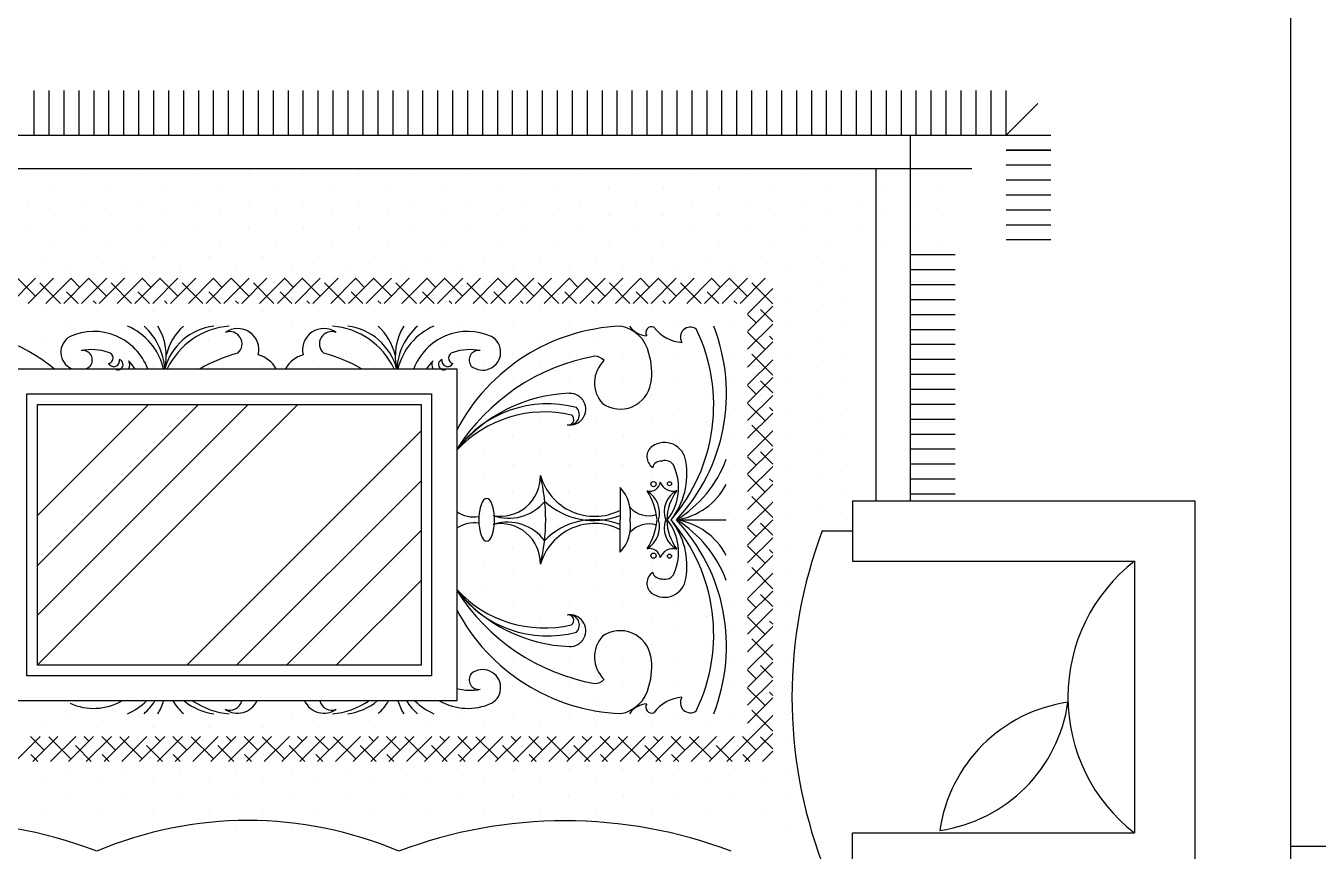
# Model space of a CAD drawing. Header units: millimetres. Extents: x 512961 to 1001058, y -961995 to -458543.
# Drawn here: x 814024 to 816283, y -917868 to -916425 of the extents above; entities that cross this region are included whole.
import ezdxf

# ---------------------------------------------------------------- set-up
doc = ezdxf.new("R2010")
doc.units = ezdxf.units.MM
doc.header["$MEASUREMENT"] = 0
doc.layers.get('0').update_dxf_attribs({"linetype": 'CONTINUOUS'})
doc.layers.add('WINDOW', color=5, linetype='CONTINUOUS')
doc.layers.add('装饰细节', color=1, linetype='CONTINUOUS')

# ---------------------------------------------------------------- blocks, each defined once
blk = doc.blocks.new('*X509')
at = {"color": 0}
for p, q in [((233123.4, 45598.7), (233438.6, 45913.9)), ((233123.4, 45457.3), (233580, 45913.9)), ((233123.4, 45315.9), (233721.4, 45913.9)), ((233123.4, 45174.5), (233862.8, 45913.9)), ((233547.1, 45173.9), (234212.1, 45838.9)), ((233688.5, 45173.9), (234212.1, 45697.5)), ((233829.9, 45173.9), (234212.1, 45556)), ((233971.4, 45173.9), (234212.1, 45414.6))]:
    blk.add_line(p, q, dxfattribs=at)

msp = doc.modelspace()

# ---------------------------------------------------------------- linework, layer by layer
at = {"color": 250}
msp.add_line((816235.3, -915509.5), (816235.3, -917859.5), dxfattribs=at)
at = {"color": 8}
for p, q in [((814038.9, -916616.8), (814038.9, -916538.4)), ((814065, -916616.8), (814065, -916538.4)), ((814065, -916616.8), (814065, -916538.4)), ((814091.2, -916616.8), (814091.2, -916538.4)), ((814117.3, -916616.8), (814117.3, -916538.4)), ((814143.4, -916616.8), (814143.4, -916538.4)), ((814169.6, -916616.8), (814169.6, -916538.4)), ((814195.7, -916616.8), (814195.7, -916538.4)), ((814221.8, -916616.8), (814221.8, -916538.4)), ((814248, -916616.8), (814248, -916538.4)), ((814274.1, -916616.8), (814274.1, -916538.4)), ((814300.2, -916616.8), (814300.2, -916538.4)), ((814326.4, -916616.8), (814326.4, -916538.4)), ((814352.5, -916616.8), (814352.5, -916538.4)), ((814378.7, -916616.8), (814378.7, -916538.4)), ((814404.8, -916616.8), (814404.8, -916538.4)), ((814430.9, -916616.8), (814430.9, -916538.4)), ((814457.1, -916616.8), (814457.1, -916538.4)), ((814483.2, -916616.8), (814483.2, -916538.4)), ((814509.3, -916616.8), (814509.3, -916538.4)), ((814535.5, -916616.8), (814535.5, -916538.4)), ((814535.5, -916616.8), (814535.5, -916538.4)), ((814561.6, -916616.8), (814561.6, -916538.4)), ((814587.7, -916616.8), (814587.7, -916538.4)), ((814613.9, -916616.8), (814613.9, -916538.4)), ((814640, -916616.8), (814640, -916538.4)), ((814666.1, -916616.8), (814666.1, -916538.4)), ((814692.3, -916616.8), (814692.3, -916538.4)), ((814718.4, -916616.8), (814718.4, -916538.4)), ((814744.6, -916616.8), (814744.6, -916538.4)), ((814770.7, -916616.8), (814770.7, -916538.4)), ((814796.8, -916616.8), (814796.8, -916538.4)), ((814823, -916616.8), (814823, -916538.4)), ((814849.1, -916616.8), (814849.1, -916538.4)), ((814875.2, -916616.8), (814875.2, -916538.4)), ((814901.4, -916616.8), (814901.4, -916538.4)), ((814927.5, -916616.8), (814927.5, -916538.4)), ((814953.6, -916616.8), (814953.6, -916538.4)), ((814979.8, -916616.8), (814979.8, -916538.4)), ((815005.9, -916616.8), (815005.9, -916538.4)), ((815032.1, -916616.8), (815032.1, -916538.4)), ((815058.2, -916616.8), (815058.2, -916538.4)), ((815084.3, -916616.8), (815084.3, -916538.4)), ((815110.5, -916616.8), (815110.5, -916538.4)), ((815136.6, -916616.8), (815136.6, -916538.4)), ((815162.7, -916616.8), (815162.7, -916538.4)), ((815162.7, -916616.8), (815162.7, -916538.4)), ((815188.9, -916616.8), (815188.9, -916538.4)), ((815215, -916616.8), (815215, -916538.4)), ((815241.1, -916616.8), (815241.1, -916538.4)), ((815267.3, -916616.8), (815267.3, -916538.4)), ((815293.4, -916616.8), (815293.4, -916538.4)), ((815319.5, -916616.8), (815319.5, -916538.4)), ((815345.7, -916616.8), (815345.7, -916538.4)), ((815371.8, -916616.8), (815371.8, -916538.4)), ((815398, -916616.8), (815398, -916538.4)), ((815424.1, -916616.8), (815424.1, -916538.4)), ((815450.2, -916616.8), (815450.2, -916538.4)), ((815476.4, -916616.8), (815476.4, -916538.4)), ((815502.5, -916616.8), (815502.5, -916538.4)), ((815528.6, -916616.8), (815528.6, -916538.4)), ((815554.8, -916616.8), (815554.8, -916538.4)), ((815580.9, -916616.8), (815580.9, -916538.4)), ((815580.9, -916616.8), (815580.9, -916538.4)), ((815607, -916616.8), (815607, -916538.4)), ((815633.2, -916616.8), (815633.2, -916538.4)), ((815659.3, -916616.8), (815659.3, -916538.4)), ((815685.5, -916616.8), (815685.5, -916538.4)), ((815711.6, -916616.8), (815711.6, -916538.4)), ((815737.7, -916616.8), (815737.7, -916538.4)), ((815737.7, -916616.8), (815793.2, -916561.4)), ((813449.1, -916616.8), (815737.7, -916616.8)), ((815570.2, -916616.8), (815570.2, -917255.7)), ((815737.7, -916616.8), (815816.1, -916616.8)), ((815737.7, -916643), (815816.1, -916643)), ((815816.1, -916643), (815737.7, -916643)), ((815816.1, -916669.1), (815737.7, -916669.1)), ((815816.1, -916669.1), (815737.7, -916669.1)), ((814026.4, -916683.6), (814026.4, -916683.6)), ((814123.2, -916683.6), (814123.2, -916683.6)), ((814220, -916683.6), (814220, -916683.6)), ((814316.8, -916683.6), (814316.8, -916683.6)), ((814413.6, -916683.6), (814413.6, -916683.6)), ((814510.4, -916683.6), (814510.4, -916683.6)), ((814607.2, -916683.6), (814607.2, -916683.6)), ((814704, -916683.6), (814704, -916683.6)), ((814800.8, -916683.6), (814800.8, -916683.6)), ((814897.6, -916683.6), (814897.6, -916683.6)), ((814994.4, -916683.6), (814994.4, -916683.6)), ((815091.2, -916683.6), (815091.2, -916683.6)), ((815188, -916683.6), (815188, -916683.6)), ((815284.8, -916683.6), (815284.8, -916683.6)), ((815381.6, -916683.6), (815381.6, -916683.6)), ((815478.4, -916683.6), (815478.4, -916683.6)), ((815575.2, -916683.6), (815575.2, -916683.6)), ((815816.1, -916695.2), (815737.7, -916695.2)), ((814074.8, -916707.8), (814074.8, -916707.8)), ((814171.6, -916707.8), (814171.6, -916707.8)), ((814268.4, -916707.8), (814268.4, -916707.8)), ((814365.2, -916707.8), (814365.2, -916707.8)), ((814462, -916707.8), (814462, -916707.8)), ((814558.8, -916707.8), (814558.8, -916707.8)), ((814655.6, -916707.8), (814655.6, -916707.8)), ((814752.4, -916707.8), (814752.4, -916707.8)), ((814849.2, -916707.8), (814849.2, -916707.8)), ((814946, -916707.8), (814946, -916707.8)), ((815042.8, -916707.8), (815042.8, -916707.8)), ((815139.6, -916707.8), (815139.6, -916707.8)), ((815236.4, -916707.8), (815236.4, -916707.8)), ((815333.2, -916707.8), (815333.2, -916707.8)), ((815430, -916707.8), (815430, -916707.8)), ((815526.8, -916707.8), (815526.8, -916707.8)), ((815626.9, -916707.8), (815626.9, -916707.8)), ((814026.4, -916732), (814026.4, -916732)), ((814123.2, -916732), (814123.2, -916732)), ((814220, -916732), (814220, -916732)), ((814316.8, -916732), (814316.8, -916732)), ((814413.6, -916732), (814413.6, -916732)), ((814510.4, -916732), (814510.4, -916732)), ((814607.2, -916732), (814607.2, -916732)), ((814704, -916732), (814704, -916732)), ((814800.8, -916732), (814800.8, -916732)), ((814897.6, -916732), (814897.6, -916732)), ((814994.4, -916732), (814994.4, -916732)), ((815091.2, -916732), (815091.2, -916732)), ((815188, -916732), (815188, -916732)), ((815284.8, -916732), (815284.8, -916732)), ((815381.6, -916732), (815381.6, -916732)), ((815478.4, -916732), (815478.4, -916732)), ((815575.2, -916732), (815575.2, -916732)), ((815575.2, -916732), (815575.2, -916732)), ((815816.1, -916721.4), (815737.7, -916721.4)), ((814074.8, -916756.2), (814074.8, -916756.2)), ((814171.6, -916756.2), (814171.6, -916756.2)), ((814268.4, -916756.2), (814268.4, -916756.2)), ((814365.2, -916756.2), (814365.2, -916756.2)), ((814462, -916756.2), (814462, -916756.2)), ((814558.8, -916756.2), (814558.8, -916756.2)), ((814655.6, -916756.2), (814655.6, -916756.2)), ((814752.4, -916756.2), (814752.4, -916756.2)), ((814849.2, -916756.2), (814849.2, -916756.2)), ((814946, -916756.2), (814946, -916756.2)), ((815042.8, -916756.2), (815042.8, -916756.2)), ((815139.6, -916756.2), (815139.6, -916756.2)), ((815236.4, -916756.2), (815236.4, -916756.2)), ((815333.2, -916756.2), (815333.2, -916756.2)), ((815430, -916756.2), (815430, -916756.2)), ((815526.8, -916756.2), (815526.8, -916756.2)), ((815626.9, -916756.2), (815626.9, -916756.2)), ((815816.1, -916747.5), (815737.7, -916747.5)), ((814026.4, -916780.4), (814026.4, -916780.4)), ((814123.2, -916780.4), (814123.2, -916780.4)), ((814220, -916780.4), (814220, -916780.4)), ((814316.8, -916780.4), (814316.8, -916780.4)), ((814413.6, -916780.4), (814413.6, -916780.4)), ((814510.4, -916780.4), (814510.4, -916780.4)), ((814607.2, -916780.4), (814607.2, -916780.4)), ((814704, -916780.4), (814704, -916780.4)), ((814800.8, -916780.4), (814800.8, -916780.4)), ((814897.6, -916780.4), (814897.6, -916780.4)), ((814994.4, -916780.4), (814994.4, -916780.4)), ((815091.2, -916780.4), (815091.2, -916780.4)), ((815188, -916780.4), (815188, -916780.4)), ((815284.8, -916780.4), (815284.8, -916780.4)), ((815381.6, -916780.4), (815381.6, -916780.4)), ((815478.4, -916780.4), (815478.4, -916780.4)), ((815575.2, -916780.4), (815575.2, -916780.4)), ((815816.1, -916773.7), (815737.7, -916773.7)), ((814074.8, -916804.6), (814074.8, -916804.6)), ((814171.6, -916804.6), (814171.6, -916804.6)), ((814268.4, -916804.6), (814268.4, -916804.6)), ((814365.2, -916804.6), (814365.2, -916804.6)), ((814462, -916804.6), (814462, -916804.6)), ((814558.8, -916804.6), (814558.8, -916804.6)), ((814655.6, -916804.6), (814655.6, -916804.6)), ((814752.4, -916804.6), (814752.4, -916804.6)), ((814849.2, -916804.6), (814849.2, -916804.6)), ((814946, -916804.6), (814946, -916804.6)), ((815042.8, -916804.6), (815042.8, -916804.6)), ((815139.6, -916804.6), (815139.6, -916804.6)), ((815236.4, -916804.6), (815236.4, -916804.6)), ((815333.2, -916804.6), (815333.2, -916804.6)), ((815430, -916804.6), (815430, -916804.6)), ((815526.8, -916804.6), (815526.8, -916804.6)), ((815626.9, -916804.6), (815626.9, -916804.6)), ((815816.1, -916799.8), (815737.7, -916799.8)), ((814052.5, -916828.8), (814052.5, -916828.8)), ((814149.3, -916828.8), (814149.3, -916828.8)), ((814246.1, -916828.8), (814246.1, -916828.8)), ((814342.9, -916828.8), (814342.9, -916828.8)), ((814439.7, -916828.8), (814439.7, -916828.8)), ((814536.5, -916828.8), (814536.5, -916828.8)), ((814633.3, -916828.8), (814633.3, -916828.8)), ((814730.1, -916828.8), (814730.1, -916828.8)), ((814826.9, -916828.8), (814826.9, -916828.8)), ((814923.7, -916828.8), (814923.7, -916828.8)), ((815020.5, -916828.8), (815020.5, -916828.8)), ((815117.3, -916828.8), (815117.3, -916828.8)), ((815214.1, -916828.8), (815214.1, -916828.8)), ((815310.9, -916828.8), (815310.9, -916828.8)), ((815407.7, -916828.8), (815407.7, -916828.8)), ((815648.6, -916825.9), (815570.2, -916825.9)), ((814100.9, -916853), (814100.9, -916853)), ((814197.7, -916853), (814197.7, -916853)), ((814294.5, -916853), (814294.5, -916853)), ((814391.3, -916853), (814391.3, -916853)), ((814488.1, -916853), (814488.1, -916853)), ((814584.9, -916853), (814584.9, -916853)), ((814681.7, -916853), (814681.7, -916853)), ((814778.5, -916853), (814778.5, -916853)), ((814875.3, -916853), (814875.3, -916853)), ((814972.1, -916853), (814972.1, -916853)), ((815068.9, -916853), (815068.9, -916853)), ((815165.7, -916853), (815165.7, -916853)), ((815262.5, -916853), (815262.5, -916853)), ((815359.3, -916853), (815359.3, -916853)), ((815459.4, -916853), (815459.4, -916853)), ((815648.6, -916852.1), (815570.2, -916852.1)), ((813997.2, -916910.8), (814041.2, -916866.8)), ((814040.9, -916898.1), (814009.5, -916866.8)), ((814028.3, -916910.8), (814072.3, -916866.8)), ((814084.6, -916910.8), (814048.7, -916874.8)), ((814052.5, -916877.2), (814052.5, -916877.2)), ((814059.4, -916910.8), (814103.4, -916866.8)), ((814072, -916867), (814071.8, -916866.8)), ((814090.5, -916910.8), (814134.5, -916866.8)), ((814118.7, -916882.6), (814102.9, -916866.8)), ((814121.6, -916910.8), (814165.6, -916866.8)), ((814165.4, -916898.1), (814134, -916866.8)), ((814149.3, -916877.2), (814149.3, -916877.2)), ((814152.7, -916910.8), (814196.7, -916866.8)), ((814209.1, -916910.8), (814173.1, -916874.8)), ((814183.9, -916910.8), (814227.9, -916866.8)), ((814196.5, -916867), (814196.2, -916866.8)), ((814215, -916910.8), (814259, -916866.8)), ((814243.1, -916882.6), (814227.3, -916866.8)), ((814246.1, -916910.8), (814290.1, -916866.8)), ((814246.1, -916877.2), (814246.1, -916877.2)), ((814289.8, -916898.1), (814258.4, -916866.8)), ((814277.2, -916910.8), (814321.2, -916866.8)), ((814333.5, -916910.8), (814297.6, -916874.8)), ((814308.3, -916910.8), (814352.3, -916866.8)), ((814320.9, -916867), (814320.7, -916866.8)), ((814339.4, -916910.8), (814383.4, -916866.8)), ((814342.9, -916877.2), (814342.9, -916877.2)), ((814367.6, -916882.6), (814351.8, -916866.8)), ((814370.5, -916910.8), (814414.5, -916866.8)), ((814414.3, -916898.1), (814382.9, -916866.8)), ((814401.6, -916910.8), (814445.6, -916866.8)), ((814458, -916910.8), (814422, -916874.8)), ((814432.8, -916910.8), (814476.8, -916866.8)), ((814439.7, -916877.2), (814439.7, -916877.2)), ((814445.4, -916867), (814445.1, -916866.8)), ((814463.9, -916910.8), (814507.9, -916866.8)), ((814492, -916882.6), (814476.2, -916866.8)), ((814495, -916910.8), (814539, -916866.8)), ((814538.7, -916898.1), (814507.3, -916866.8)), ((814526.1, -916910.8), (814570.1, -916866.8)), ((814536.5, -916877.2), (814536.5, -916877.2)), ((814582.4, -916910.8), (814546.5, -916874.8)), ((814557.2, -916910.8), (814601.2, -916866.8)), ((814569.8, -916867), (814569.6, -916866.8)), ((814588.3, -916910.8), (814632.3, -916866.8)), ((814616.5, -916882.6), (814600.7, -916866.8)), ((814619.4, -916910.8), (814663.4, -916866.8)), ((814663.2, -916898.1), (814631.8, -916866.8)), ((814633.3, -916877.2), (814633.3, -916877.2)), ((814650.5, -916910.8), (814694.5, -916866.8)), ((814706.9, -916910.8), (814670.9, -916874.8)), ((814681.7, -916910.8), (814725.7, -916866.8)), ((814694.3, -916867), (814694, -916866.8)), ((814712.8, -916910.8), (814756.8, -916866.8)), ((814740.9, -916882.6), (814725.1, -916866.8)), ((814730.1, -916877.2), (814730.1, -916877.2)), ((814743.9, -916910.8), (814787.9, -916866.8)), ((814787.6, -916898.1), (814756.2, -916866.8)), ((814775, -916910.8), (814819, -916866.8)), ((814831.3, -916910.8), (814795.4, -916874.8)), ((814806.1, -916910.8), (814850.1, -916866.8)), ((814818.7, -916867), (814818.5, -916866.8)), ((814826.9, -916877.2), (814826.9, -916877.2)), ((814837.2, -916910.8), (814881.2, -916866.8)), ((814865.4, -916882.6), (814849.6, -916866.8)), ((814868.3, -916910.8), (814912.3, -916866.8)), ((814912.1, -916898.1), (814880.7, -916866.8)), ((814899.4, -916910.8), (814943.4, -916866.8)), ((814955.8, -916910.8), (814919.8, -916874.8)), ((814923.7, -916877.2), (814923.7, -916877.2)), ((814930.6, -916910.8), (814974.6, -916866.8)), ((814943.2, -916867), (814942.9, -916866.8)), ((814961.7, -916910.8), (815005.7, -916866.8)), ((814989.8, -916882.6), (814974, -916866.8)), ((814992.8, -916910.8), (815036.8, -916866.8)), ((815036.5, -916898.1), (815005.1, -916866.8)), ((815020.5, -916877.2), (815020.5, -916877.2)), ((815023.9, -916910.8), (815067.9, -916866.8)), ((815080.2, -916910.8), (815044.3, -916874.8)), ((815055, -916910.8), (815099, -916866.8)), ((815067.6, -916867), (815067.4, -916866.8)), ((815086.1, -916910.8), (815130.1, -916866.8)), ((815114.3, -916882.6), (815098.5, -916866.8)), ((815117.2, -916910.8), (815161.2, -916866.8)), ((815117.3, -916877.2), (815117.3, -916877.2)), ((815161, -916898.1), (815129.6, -916866.8)), ((815148.4, -916910.8), (815192.4, -916866.8)), ((815204.7, -916910.8), (815168.7, -916874.8)), ((815179.5, -916910.8), (815223.5, -916866.8)), ((815192.1, -916867), (815191.8, -916866.8)), ((815210.6, -916910.8), (815254.6, -916866.8)), ((815214.1, -916877.2), (815214.1, -916877.2)), ((815238.8, -916882.6), (815222.9, -916866.8)), ((815241.7, -916910.8), (815285.7, -916866.8)), ((815285.4, -916898.1), (815254, -916866.8)), ((815272.8, -916910.8), (815316.8, -916866.8)), ((815330, -916911.6), (815293.2, -916874.8)), ((815310.9, -916877.2), (815310.9, -916877.2)), ((815316.5, -916867), (815316.3, -916866.8)), ((815407.7, -916877.2), (815407.7, -916877.2)), ((814115.8, -916910.8), (814095.4, -916890.4)), ((814240.2, -916910.8), (814219.8, -916890.4)), ((814364.7, -916910.8), (814344.3, -916890.4)), ((814489.1, -916910.8), (814468.7, -916890.4)), ((814613.6, -916910.8), (814593.2, -916890.4)), ((814738, -916910.8), (814717.6, -916890.4)), ((814862.5, -916910.8), (814842.1, -916890.4)), ((814986.9, -916910.8), (814966.5, -916890.4)), ((815111.4, -916910.8), (815091, -916890.4)), ((815235.8, -916910.8), (815215.4, -916890.4)), ((815286, -916928.7), (815330, -916884.7)), ((815648.6, -916878.2), (815570.2, -916878.2)), ((814100.9, -916901.4), (814100.9, -916901.4)), ((814146.9, -916910.8), (814142, -916905.9)), ((814197.7, -916901.4), (814197.7, -916901.4)), ((814271.3, -916910.8), (814266.5, -916905.9)), ((814294.5, -916901.4), (814294.5, -916901.4)), ((814395.8, -916910.8), (814390.9, -916905.9)), ((814391.3, -916901.4), (814391.3, -916901.4)), ((814488.1, -916901.4), (814488.1, -916901.4)), ((814520.2, -916910.8), (814515.4, -916905.9)), ((814584.9, -916901.4), (814584.9, -916901.4)), ((814644.7, -916910.8), (814639.8, -916905.9)), ((814681.7, -916901.4), (814681.7, -916901.4)), ((814769.1, -916910.8), (814764.3, -916905.9)), ((814778.5, -916901.4), (814778.5, -916901.4)), ((814875.3, -916901.4), (814875.3, -916901.4)), ((814893.6, -916910.8), (814888.7, -916905.9)), ((814972.1, -916901.4), (814972.1, -916901.4)), ((815018, -916910.8), (815013.2, -916905.9)), ((815068.9, -916901.4), (815068.9, -916901.4)), ((815142.5, -916910.8), (815137.6, -916905.9)), ((815165.7, -916901.4), (815165.7, -916901.4)), ((815266.9, -916910.8), (815262.1, -916905.9)), ((815262.5, -916901.4), (815262.5, -916901.4)), ((815286, -916959.8), (815330, -916915.8)), ((815330, -916942.7), (815308.8, -916921.5)), ((815359.3, -916901.4), (815359.3, -916901.4)), ((815459.4, -916901.4), (815459.4, -916901.4)), ((815648.6, -916904.3), (815570.2, -916904.3)), ((814052.5, -916925.6), (814052.5, -916925.6)), ((814149.3, -916925.6), (814149.3, -916925.6)), ((814246.1, -916925.6), (814246.1, -916925.6)), ((814342.9, -916925.6), (814342.9, -916925.6)), ((814439.7, -916925.6), (814439.7, -916925.6)), ((814536.5, -916925.6), (814536.5, -916925.6)), ((814633.3, -916925.6), (814633.3, -916925.6)), ((814730.1, -916925.6), (814730.1, -916925.6)), ((814826.9, -916925.6), (814826.9, -916925.6)), ((814923.7, -916925.6), (814923.7, -916925.6)), ((815020.5, -916925.6), (815020.5, -916925.6)), ((815117.3, -916925.6), (815117.3, -916925.6)), ((815214.1, -916925.6), (815214.1, -916925.6)), ((815301, -916944.8), (815286, -916929.8)), ((815310.9, -916925.6), (815310.9, -916925.6)), ((815407.7, -916925.6), (815407.7, -916925.6)), ((815648.6, -916930.5), (815570.2, -916930.5)), ((814100.9, -916949.8), (814100.9, -916949.8)), ((814197.7, -916949.8), (814197.7, -916949.8)), ((814294.5, -916949.8), (814294.5, -916949.8)), ((814391.3, -916949.8), (814391.3, -916949.8)), ((814488.1, -916949.8), (814488.1, -916949.8)), ((814584.9, -916949.8), (814584.9, -916949.8)), ((814681.7, -916949.8), (814681.7, -916949.8)), ((814778.5, -916949.8), (814778.5, -916949.8)), ((814875.3, -916949.8), (814875.3, -916949.8)), ((814972.1, -916949.8), (814972.1, -916949.8)), ((815068.9, -916949.8), (815068.9, -916949.8)), ((815165.7, -916949.8), (815165.7, -916949.8)), ((815262.5, -916949.8), (815262.5, -916949.8)), ((815286, -916990.9), (815330, -916946.9)), ((815316.5, -916991.5), (815286, -916960.9)), ((815359.3, -916949.8), (815359.3, -916949.8)), ((815459.4, -916949.8), (815459.4, -916949.8)), ((815648.6, -916956.6), (815570.2, -916956.6)), ((814052.5, -916974), (814052.5, -916974)), ((814149.3, -916974), (814149.3, -916974)), ((814246.1, -916974), (814246.1, -916974)), ((814342.9, -916974), (814342.9, -916974)), ((814439.7, -916974), (814439.7, -916974)), ((814536.5, -916974), (814536.5, -916974)), ((814633.3, -916974), (814633.3, -916974)), ((814730.1, -916974), (814730.1, -916974)), ((814826.9, -916974), (814826.9, -916974)), ((814923.7, -916974), (814923.7, -916974)), ((815020.5, -916974), (815020.5, -916974)), ((815117.3, -916974), (815117.3, -916974)), ((815214.1, -916974), (815214.1, -916974)), ((815286, -917022), (815330, -916978)), ((815310.9, -916974), (815310.9, -916974)), ((815330, -916973.8), (815324.3, -916968.1)), ((815407.7, -916974), (815407.7, -916974)), ((815648.6, -916982.7), (815570.2, -916982.7)), ((814100.9, -916998.2), (814100.9, -916998.2)), ((814197.7, -916998.2), (814197.7, -916998.2)), ((814294.5, -916998.2), (814294.5, -916998.2)), ((814391.3, -916998.2), (814391.3, -916998.2)), ((814488.1, -916998.2), (814488.1, -916998.2)), ((814584.9, -916998.2), (814584.9, -916998.2)), ((814681.7, -916998.2), (814681.7, -916998.2)), ((814778.5, -916998.2), (814778.5, -916998.2)), ((814875.3, -916998.2), (814875.3, -916998.2)), ((814972.1, -916998.2), (814972.1, -916998.2)), ((815068.9, -916998.2), (815068.9, -916998.2)), ((815165.7, -916998.2), (815165.7, -916998.2)), ((815262.5, -916998.2), (815262.5, -916998.2)), ((815286, -917053.1), (815330, -917009.1)), ((815330, -917036.1), (815293.2, -916999.3)), ((815359.3, -916998.2), (815359.3, -916998.2)), ((815459.4, -916998.2), (815459.4, -916998.2)), ((815648.6, -917008.9), (815570.2, -917008.9)), ((814052.5, -917022.4), (814052.5, -917022.4)), ((814149.3, -917022.4), (814149.3, -917022.4)), ((814246.1, -917022.4), (814246.1, -917022.4)), ((814342.9, -917022.4), (814342.9, -917022.4)), ((814439.7, -917022.4), (814439.7, -917022.4)), ((814536.5, -917022.4), (814536.5, -917022.4)), ((814633.3, -917022.4), (814633.3, -917022.4)), ((814730.1, -917022.4), (814730.1, -917022.4)), ((814826.9, -917022.4), (814826.9, -917022.4)), ((814923.7, -917022.4), (814923.7, -917022.4)), ((815020.5, -917022.4), (815020.5, -917022.4)), ((815117.3, -917022.4), (815117.3, -917022.4)), ((815214.1, -917022.4), (815214.1, -917022.4)), ((815310.9, -917022.4), (815310.9, -917022.4)), ((815407.7, -917022.4), (815407.7, -917022.4)), ((815648.6, -917035), (815570.2, -917035)), ((814778.5, -917046.6), (814778.5, -917046.6)), ((814875.3, -917046.6), (814875.3, -917046.6)), ((814972.1, -917046.6), (814972.1, -917046.6)), ((815068.9, -917046.6), (815068.9, -917046.6)), ((815165.7, -917046.6), (815165.7, -917046.6)), ((815262.5, -917046.6), (815262.5, -917046.6)), ((815286, -917084.3), (815330, -917040.3)), ((815301, -917069.3), (815286, -917054.3)), ((815330, -917067.2), (815308.8, -917045.9)), ((815359.3, -917046.6), (815359.3, -917046.6)), ((815459.4, -917046.6), (815459.4, -917046.6)), ((814826.9, -917070.8), (814826.9, -917070.8)), ((814923.7, -917070.8), (814923.7, -917070.8)), ((815020.5, -917070.8), (815020.5, -917070.8)), ((815117.3, -917070.8), (815117.3, -917070.8)), ((815214.1, -917070.8), (815214.1, -917070.8)), ((815286, -917115.4), (815330, -917071.4)), ((815310.9, -917070.8), (815310.9, -917070.8)), ((815407.7, -917070.8), (815407.7, -917070.8)), ((815648.6, -917061.2), (815570.2, -917061.2)), ((814778.5, -917095), (814778.5, -917095)), ((814875.3, -917095), (814875.3, -917095)), ((814972.1, -917095), (814972.1, -917095)), ((815068.9, -917095), (815068.9, -917095)), ((815165.7, -917095), (815165.7, -917095)), ((815262.5, -917095), (815262.5, -917095)), ((815316.5, -917115.9), (815286, -917085.4)), ((815286, -917146.5), (815330, -917102.5)), ((815330, -917098.3), (815324.3, -917092.6)), ((815359.3, -917095), (815359.3, -917095)), ((815459.4, -917095), (815459.4, -917095)), ((815648.6, -917087.3), (815570.2, -917087.3)), ((814826.9, -917119.2), (814826.9, -917119.2)), ((814923.7, -917119.2), (814923.7, -917119.2)), ((815020.5, -917119.2), (815020.5, -917119.2)), ((815117.3, -917119.2), (815117.3, -917119.2)), ((815214.1, -917119.2), (815214.1, -917119.2)), ((815330, -917160.5), (815293.2, -917123.7)), ((815310.9, -917119.2), (815310.9, -917119.2)), ((815407.7, -917119.2), (815407.7, -917119.2)), ((815648.6, -917113.4), (815570.2, -917113.4)), ((814778.5, -917143.4), (814778.5, -917143.4)), ((814875.3, -917143.4), (814875.3, -917143.4)), ((814972.1, -917143.4), (814972.1, -917143.4)), ((815068.9, -917143.4), (815068.9, -917143.4)), ((815165.7, -917143.4), (815165.7, -917143.4)), ((815262.5, -917143.4), (815262.5, -917143.4)), ((815286, -917177.6), (815330, -917133.6)), ((815359.3, -917143.4), (815359.3, -917143.4)), ((815459.4, -917143.4), (815459.4, -917143.4)), ((815648.6, -917139.6), (815570.2, -917139.6)), ((814826.9, -917167.6), (814826.9, -917167.6)), ((814923.7, -917167.6), (814923.7, -917167.6)), ((815020.5, -917167.6), (815020.5, -917167.6)), ((815117.3, -917167.6), (815117.3, -917167.6)), ((815214.1, -917167.6), (815214.1, -917167.6)), ((815286, -917208.7), (815330, -917164.7)), ((815330, -917191.6), (815308.8, -917170.4)), ((815310.9, -917167.6), (815310.9, -917167.6)), ((815407.7, -917167.6), (815407.7, -917167.6)), ((815648.6, -917165.7), (815570.2, -917165.7)), ((814778.5, -917191.8), (814778.5, -917191.8)), ((814875.3, -917191.8), (814875.3, -917191.8)), ((814972.1, -917191.8), (814972.1, -917191.8)), ((815068.9, -917191.8), (815068.9, -917191.8)), ((815165.7, -917191.8), (815165.7, -917191.8)), ((815262.5, -917191.8), (815262.5, -917191.8)), ((815301, -917193.7), (815286, -917178.7)), ((815359.3, -917191.8), (815359.3, -917191.8)), ((815459.4, -917191.8), (815459.4, -917191.8)), ((815648.6, -917191.8), (815570.2, -917191.8)), ((814826.9, -917216), (814826.9, -917216)), ((814923.7, -917216), (814923.7, -917216)), ((815020.5, -917216), (815020.5, -917216)), ((815117.3, -917216), (815117.3, -917216)), ((815214.1, -917216), (815214.1, -917216)), ((815286, -917239.8), (815330, -917195.8)), ((815316.5, -917240.4), (815286, -917209.8)), ((815310.9, -917216), (815310.9, -917216)), ((815407.7, -917216), (815407.7, -917216)), ((815063, -917232.7), (815063, -917289.2)), ((815286, -917270.9), (815330, -917226.9)), ((815330, -917222.7), (815324.3, -917217.1)), ((815648.6, -917218), (815570.2, -917218)), ((814778.5, -917240.2), (814778.5, -917240.2)), ((814875.3, -917240.2), (814875.3, -917240.2)), ((814972.1, -917240.2), (814972.1, -917240.2)), ((815068.9, -917240.2), (815068.9, -917240.2)), ((815165.7, -917240.2), (815165.7, -917240.2)), ((815262.5, -917240.2), (815262.5, -917240.2)), ((815286, -917302), (815330, -917258)), ((815330, -917285), (815293.2, -917248.2)), ((815359.3, -917240.2), (815359.3, -917240.2)), ((815459.4, -917240.2), (815459.4, -917240.2)), ((815648.6, -917244.1), (815570.2, -917244.1)), ((814826.9, -917264.4), (814826.9, -917264.4)), ((814923.7, -917264.4), (814923.7, -917264.4)), ((815020.5, -917264.4), (815020.5, -917264.4)), ((815117.3, -917264.4), (815117.3, -917264.4)), ((815214.1, -917264.4), (815214.1, -917264.4)), ((815310.9, -917264.4), (815310.9, -917264.4)), ((815407.7, -917264.4), (815407.7, -917264.4)), ((814778.5, -917288.6), (814778.5, -917288.6)), ((814875.3, -917288.6), (814875.3, -917288.6)), ((814972.1, -917288.6), (814972.1, -917288.6)), ((815063, -917345.7), (815063, -917289.2)), ((815068.9, -917288.6), (815068.9, -917288.6)), ((815161.6, -917289.2), (815248.6, -917289.2)), ((815165.7, -917288.6), (815165.7, -917288.6)), ((815262.5, -917288.6), (815262.5, -917288.6)), ((815286, -917333.2), (815330, -917289.2)), ((815301, -917318.2), (815286, -917303.2)), ((815330, -917316.1), (815308.8, -917294.8)), ((815359.3, -917288.6), (815359.3, -917288.6)), ((815459.4, -917288.6), (815459.4, -917288.6)), ((814826.9, -917312.8), (814826.9, -917312.8)), ((814923.7, -917312.8), (814923.7, -917312.8)), ((815020.5, -917312.8), (815020.5, -917312.8)), ((815117.3, -917312.8), (815117.3, -917312.8)), ((815214.1, -917312.8), (815214.1, -917312.8)), ((815286, -917364.3), (815330, -917320.3)), ((815310.9, -917312.8), (815310.9, -917312.8)), ((814778.5, -917337), (814778.5, -917337)), ((814875.3, -917337), (814875.3, -917337)), ((814972.1, -917337), (814972.1, -917337)), ((815068.9, -917337), (815068.9, -917337)), ((815165.7, -917337), (815165.7, -917337)), ((815262.5, -917337), (815262.5, -917337)), ((815316.5, -917364.8), (815286, -917334.3)), ((815286, -917395.4), (815330, -917351.4)), ((815330, -917347.2), (815324.3, -917341.5)), ((815359.3, -917337), (815359.3, -917337)), ((814826.9, -917361.2), (814826.9, -917361.2)), ((814923.7, -917361.2), (814923.7, -917361.2)), ((815020.5, -917361.2), (815020.5, -917361.2)), ((815117.3, -917361.2), (815117.3, -917361.2)), ((815214.1, -917361.2), (815214.1, -917361.2)), ((815330, -917409.4), (815293.2, -917372.6)), ((815310.9, -917361.2), (815310.9, -917361.2)), ((814778.5, -917385.4), (814778.5, -917385.4)), ((814875.3, -917385.4), (814875.3, -917385.4)), ((814972.1, -917385.4), (814972.1, -917385.4)), ((815068.9, -917385.4), (815068.9, -917385.4)), ((815165.7, -917385.4), (815165.7, -917385.4)), ((815262.5, -917385.4), (815262.5, -917385.4)), ((815286, -917426.5), (815330, -917382.5)), ((815359.3, -917385.4), (815359.3, -917385.4)), ((814826.9, -917409.6), (814826.9, -917409.6)), ((814923.7, -917409.6), (814923.7, -917409.6)), ((815020.5, -917409.6), (815020.5, -917409.6)), ((815117.3, -917409.6), (815117.3, -917409.6)), ((815214.1, -917409.6), (815214.1, -917409.6)), ((815286, -917457.6), (815330, -917413.6)), ((815330, -917440.5), (815308.8, -917419.3)), ((815310.9, -917409.6), (815310.9, -917409.6)), ((814778.5, -917433.8), (814778.5, -917433.8)), ((814875.3, -917433.8), (814875.3, -917433.8)), ((814972.1, -917433.8), (814972.1, -917433.8)), ((815068.9, -917433.8), (815068.9, -917433.8)), ((815165.7, -917433.8), (815165.7, -917433.8)), ((815262.5, -917433.8), (815262.5, -917433.8)), ((815301, -917442.6), (815286, -917427.6)), ((815359.3, -917433.8), (815359.3, -917433.8)), ((814826.9, -917458), (814826.9, -917458)), ((814923.7, -917458), (814923.7, -917458)), ((815020.5, -917458), (815020.5, -917458)), ((815117.3, -917458), (815117.3, -917458)), ((815214.1, -917458), (815214.1, -917458)), ((815286, -917488.7), (815330, -917444.7)), ((815316.5, -917489.3), (815286, -917458.7)), ((815310.9, -917458), (815310.9, -917458)), ((814778.5, -917482.2), (814778.5, -917482.2)), ((814875.3, -917482.2), (814875.3, -917482.2)), ((814972.1, -917482.2), (814972.1, -917482.2)), ((815068.9, -917482.2), (815068.9, -917482.2)), ((815165.7, -917482.2), (815165.7, -917482.2)), ((815262.5, -917482.2), (815262.5, -917482.2)), ((815286, -917519.8), (815330, -917475.8)), ((815330, -917471.6), (815324.3, -917466)), ((815359.3, -917482.2), (815359.3, -917482.2)), ((814826.9, -917506.4), (814826.9, -917506.4)), ((814923.7, -917506.4), (814923.7, -917506.4)), ((815020.5, -917506.4), (815020.5, -917506.4)), ((815117.3, -917506.4), (815117.3, -917506.4)), ((815214.1, -917506.4), (815214.1, -917506.4)), ((815286, -917550.9), (815330, -917506.9)), ((815330, -917533.9), (815293.2, -917497.1)), ((815310.9, -917506.4), (815310.9, -917506.4)), ((814778.5, -917530.6), (814778.5, -917530.6)), ((814875.3, -917530.6), (814875.3, -917530.6)), ((814972.1, -917530.6), (814972.1, -917530.6)), ((815068.9, -917530.6), (815068.9, -917530.6)), ((815165.7, -917530.6), (815165.7, -917530.6)), ((815262.5, -917530.6), (815262.5, -917530.6)), ((815359.3, -917530.6), (815359.3, -917530.6)), ((814826.9, -917554.8), (814826.9, -917554.8)), ((814923.7, -917554.8), (814923.7, -917554.8)), ((815020.5, -917554.8), (815020.5, -917554.8)), ((815117.3, -917554.8), (815117.3, -917554.8)), ((815214.1, -917554.8), (815214.1, -917554.8)), ((815286, -917582.1), (815330, -917538.1)), ((815301, -917567.1), (815286, -917552.1)), ((815330, -917565), (815308.8, -917543.7)), ((815310.9, -917554.8), (815310.9, -917554.8)), ((815286, -917613.2), (815330, -917569.2)), ((814778.5, -917579), (814778.5, -917579)), ((814875.3, -917579), (814875.3, -917579)), ((814972.1, -917579), (814972.1, -917579)), ((815068.9, -917579), (815068.9, -917579)), ((815165.7, -917579), (815165.7, -917579)), ((815262.5, -917579), (815262.5, -917579)), ((815316.5, -917613.7), (815286, -917583.2)), ((815286, -917644.3), (815330, -917600.3)), ((815330, -917596.1), (815324.3, -917590.4)), ((815359.3, -917579), (815359.3, -917579)), ((814826.9, -917603.2), (814826.9, -917603.2)), ((814923.7, -917603.2), (814923.7, -917603.2)), ((815020.5, -917603.2), (815020.5, -917603.2)), ((815117.3, -917603.2), (815117.3, -917603.2)), ((815214.1, -917603.2), (815214.1, -917603.2)), ((815330, -917658.3), (815293.2, -917621.5)), ((815310.9, -917603.2), (815310.9, -917603.2)), ((814100.9, -917627.4), (814100.9, -917627.4)), ((814197.7, -917627.4), (814197.7, -917627.4)), ((814294.5, -917627.4), (814294.5, -917627.4)), ((814391.3, -917627.4), (814391.3, -917627.4)), ((814488.1, -917627.4), (814488.1, -917627.4)), ((814584.9, -917627.4), (814584.9, -917627.4)), ((814681.7, -917627.4), (814681.7, -917627.4)), ((814778.5, -917627.4), (814778.5, -917627.4)), ((814875.3, -917627.4), (814875.3, -917627.4)), ((814972.1, -917627.4), (814972.1, -917627.4)), ((815068.9, -917627.4), (815068.9, -917627.4)), ((815165.7, -917627.4), (815165.7, -917627.4)), ((815249.8, -917711.6), (815330, -917631.4)), ((815262.5, -917627.4), (815262.5, -917627.4)), ((815359.3, -917627.4), (815359.3, -917627.4)), ((814005.3, -917711.6), (814049.3, -917667.6)), ((814056.5, -917691.5), (814032.5, -917667.6)), ((814036.4, -917711.6), (814080.4, -917667.6)), ((814052.5, -917651.6), (814052.5, -917651.6)), ((814103.1, -917707.1), (814064.2, -917668.2)), ((814067.5, -917711.6), (814111.5, -917667.6)), ((814098.6, -917711.6), (814142.6, -917667.6)), ((814134.3, -917676), (814125.9, -917667.6)), ((814129.8, -917711.6), (814173.8, -917667.6)), ((814149.3, -917651.6), (814149.3, -917651.6)), ((814180.9, -917691.5), (814157, -917667.6)), ((814160.9, -917711.6), (814204.9, -917667.6)), ((814227.6, -917707.1), (814188.7, -917668.2)), ((814192, -917711.6), (814236, -917667.6)), ((814223.1, -917711.6), (814267.1, -917667.6)), ((814246.1, -917651.6), (814246.1, -917651.6)), ((814258.7, -917676), (814250.3, -917667.6)), ((814254.2, -917711.6), (814298.2, -917667.6)), ((814305.4, -917691.5), (814281.4, -917667.6)), ((814285.3, -917711.6), (814329.3, -917667.6)), ((814352, -917707.1), (814313.1, -917668.2)), ((814316.4, -917711.6), (814360.4, -917667.6)), ((814342.9, -917651.6), (814342.9, -917651.6)), ((814347.6, -917711.6), (814391.6, -917667.6)), ((814383.2, -917676), (814374.8, -917667.6)), ((814378.7, -917711.6), (814422.7, -917667.6)), ((814429.8, -917691.5), (814405.9, -917667.6)), ((814409.8, -917711.6), (814453.8, -917667.6)), ((814476.5, -917707.1), (814437.6, -917668.2)), ((814439.7, -917651.6), (814439.7, -917651.6)), ((814440.9, -917711.6), (814484.9, -917667.6)), ((814472, -917711.6), (814516, -917667.6)), ((814507.6, -917676), (814499.2, -917667.6)), ((814503.1, -917711.6), (814547.1, -917667.6)), ((814554.3, -917691.5), (814530.3, -917667.6)), ((814534.2, -917711.6), (814578.2, -917667.6)), ((814536.5, -917651.6), (814536.5, -917651.6)), ((814600.9, -917707.1), (814562, -917668.2)), ((814565.3, -917711.6), (814609.3, -917667.6)), ((814596.5, -917711.6), (814640.5, -917667.6)), ((814632.1, -917676), (814623.7, -917667.6)), ((814627.6, -917711.6), (814671.6, -917667.6)), ((814633.3, -917651.6), (814633.3, -917651.6)), ((814678.7, -917691.5), (814654.8, -917667.6)), ((814658.7, -917711.6), (814702.7, -917667.6)), ((814725.4, -917707.1), (814686.5, -917668.2)), ((814689.8, -917711.6), (814733.8, -917667.6)), ((814720.9, -917711.6), (814764.9, -917667.6)), ((814730.1, -917651.6), (814730.1, -917651.6)), ((814756.5, -917676), (814748.1, -917667.6)), ((814752, -917711.6), (814796, -917667.6)), ((814803.2, -917691.5), (814779.2, -917667.6)), ((814783.1, -917711.6), (814827.1, -917667.6)), ((814849.8, -917707.1), (814811, -917668.2)), ((814814.2, -917711.6), (814858.2, -917667.6)), ((814826.9, -917651.6), (814826.9, -917651.6)), ((814845.4, -917711.6), (814889.4, -917667.6)), ((814881, -917676), (814872.6, -917667.6)), ((814876.5, -917711.6), (814920.5, -917667.6)), ((814927.6, -917691.5), (814903.7, -917667.6)), ((814907.6, -917711.6), (814951.6, -917667.6)), ((814923.7, -917651.6), (814923.7, -917651.6)), ((814974.3, -917707.1), (814935.4, -917668.2)), ((814938.7, -917711.6), (814982.7, -917667.6)), ((814969.8, -917711.6), (815013.8, -917667.6)), ((815005.4, -917676), (814997, -917667.6)), ((815000.9, -917711.6), (815044.9, -917667.6)), ((815020.5, -917651.6), (815020.5, -917651.6)), ((815052.1, -917691.5), (815028.1, -917667.6)), ((815032, -917711.6), (815076, -917667.6)), ((815098.7, -917707.1), (815059.9, -917668.2)), ((815063.1, -917711.6), (815107.1, -917667.6)), ((815094.3, -917711.6), (815138.3, -917667.6)), ((815117.3, -917651.6), (815117.3, -917651.6)), ((815129.9, -917676), (815121.5, -917667.6)), ((815125.4, -917711.6), (815169.4, -917667.6)), ((815176.5, -917691.5), (815152.6, -917667.6)), ((815156.5, -917711.6), (815200.5, -917667.6)), ((815223.2, -917707.1), (815184.3, -917668.2)), ((815187.6, -917711.6), (815231.6, -917667.6)), ((815214.1, -917651.6), (815214.1, -917651.6)), ((815218.7, -917711.6), (815262.7, -917667.6)), ((815301, -917691.5), (815277, -917667.6)), ((815280.9, -917711.6), (815330, -917662.5)), ((815330, -917689.4), (815308.8, -917668.2)), ((815310.9, -917651.6), (815310.9, -917651.6)), ((814100.9, -917675.8), (814100.9, -917675.8)), ((814138.7, -917711.6), (814110.9, -917683.7)), ((814197.7, -917675.8), (814197.7, -917675.8)), ((814263.2, -917711.6), (814235.4, -917683.7)), ((814294.5, -917675.8), (814294.5, -917675.8)), ((814387.6, -917711.6), (814359.8, -917683.7)), ((814391.3, -917675.8), (814391.3, -917675.8)), ((814512.1, -917711.6), (814484.3, -917683.7)), ((814488.1, -917675.8), (814488.1, -917675.8)), ((814584.9, -917675.8), (814584.9, -917675.8)), ((814636.5, -917711.6), (814608.7, -917683.7)), ((814681.7, -917675.8), (814681.7, -917675.8)), ((814761, -917711.6), (814733.2, -917683.7)), ((814778.5, -917675.8), (814778.5, -917675.8)), ((814885.4, -917711.6), (814857.6, -917683.7)), ((814875.3, -917675.8), (814875.3, -917675.8)), ((814972.1, -917675.8), (814972.1, -917675.8)), ((815009.9, -917711.6), (814982.1, -917683.7)), ((815068.9, -917675.8), (815068.9, -917675.8)), ((815134.3, -917711.6), (815106.5, -917683.7)), ((815165.7, -917675.8), (815165.7, -917675.8)), ((815258.8, -917711.6), (815231, -917683.7)), ((815262.5, -917675.8), (815262.5, -917675.8)), ((815359.3, -917675.8), (815359.3, -917675.8)), ((814045.4, -917711.6), (814033.1, -917699.3)), ((814052.5, -917700), (814052.5, -917700)), ((814149.3, -917700), (814149.3, -917700)), ((814169.9, -917711.6), (814157.6, -917699.3)), ((814246.1, -917700), (814246.1, -917700)), ((814294.3, -917711.6), (814282, -917699.3)), ((814342.9, -917700), (814342.9, -917700)), ((814418.8, -917711.6), (814406.5, -917699.3)), ((814439.7, -917700), (814439.7, -917700)), ((814543.2, -917711.6), (814530.9, -917699.3)), ((814536.5, -917700), (814536.5, -917700)), ((814633.3, -917700), (814633.3, -917700)), ((814667.7, -917711.6), (814655.4, -917699.3)), ((814730.1, -917700), (814730.1, -917700)), ((814792.1, -917711.6), (814779.8, -917699.3)), ((814826.9, -917700), (814826.9, -917700)), ((814916.6, -917711.6), (814904.3, -917699.3)), ((814923.7, -917700), (814923.7, -917700)), ((815020.5, -917700), (815020.5, -917700)), ((815041, -917711.6), (815028.7, -917699.3)), ((815117.3, -917700), (815117.3, -917700)), ((815165.5, -917711.6), (815153.2, -917699.3)), ((815214.1, -917700), (815214.1, -917700)), ((815289.9, -917711.6), (815277.6, -917699.3)), ((815310.9, -917700), (815310.9, -917700)), ((815312, -917711.6), (815330, -917693.6)), ((814100.9, -917724.2), (814100.9, -917724.2)), ((814197.7, -917724.2), (814197.7, -917724.2)), ((814294.5, -917724.2), (814294.5, -917724.2)), ((814391.3, -917724.2), (814391.3, -917724.2)), ((814488.1, -917724.2), (814488.1, -917724.2)), ((814584.9, -917724.2), (814584.9, -917724.2)), ((814681.7, -917724.2), (814681.7, -917724.2)), ((814778.5, -917724.2), (814778.5, -917724.2)), ((814875.3, -917724.2), (814875.3, -917724.2)), ((814972.1, -917724.2), (814972.1, -917724.2)), ((815068.9, -917724.2), (815068.9, -917724.2)), ((815165.7, -917724.2), (815165.7, -917724.2)), ((815262.5, -917724.2), (815262.5, -917724.2)), ((815359.3, -917724.2), (815359.3, -917724.2)), ((814052.5, -917748.4), (814052.5, -917748.4)), ((814149.3, -917748.4), (814149.3, -917748.4)), ((814246.1, -917748.4), (814246.1, -917748.4)), ((814342.9, -917748.4), (814342.9, -917748.4)), ((814439.7, -917748.4), (814439.7, -917748.4)), ((814536.5, -917748.4), (814536.5, -917748.4)), ((814633.3, -917748.4), (814633.3, -917748.4)), ((814730.1, -917748.4), (814730.1, -917748.4)), ((814826.9, -917748.4), (814826.9, -917748.4)), ((814923.7, -917748.4), (814923.7, -917748.4)), ((815020.5, -917748.4), (815020.5, -917748.4)), ((815117.3, -917748.4), (815117.3, -917748.4)), ((815214.1, -917748.4), (815214.1, -917748.4)), ((815310.9, -917748.4), (815310.9, -917748.4)), ((814100.9, -917772.6), (814100.9, -917772.6)), ((814197.7, -917772.6), (814197.7, -917772.6)), ((814294.5, -917772.6), (814294.5, -917772.6)), ((814391.3, -917772.6), (814391.3, -917772.6)), ((814488.1, -917772.6), (814488.1, -917772.6)), ((814584.9, -917772.6), (814584.9, -917772.6)), ((814681.7, -917772.6), (814681.7, -917772.6)), ((814778.5, -917772.6), (814778.5, -917772.6)), ((814875.3, -917772.6), (814875.3, -917772.6)), ((814972.1, -917772.6), (814972.1, -917772.6)), ((815068.9, -917772.6), (815068.9, -917772.6)), ((815165.7, -917772.6), (815165.7, -917772.6)), ((815262.5, -917772.6), (815262.5, -917772.6)), ((815359.3, -917772.6), (815359.3, -917772.6)), ((814052.5, -917796.8), (814052.5, -917796.8)), ((814149.3, -917796.8), (814149.3, -917796.8)), ((814246.1, -917796.8), (814246.1, -917796.8)), ((814342.9, -917796.8), (814342.9, -917796.8)), ((814439.7, -917796.8), (814439.7, -917796.8)), ((814536.5, -917796.8), (814536.5, -917796.8)), ((814633.3, -917796.8), (814633.3, -917796.8)), ((814730.1, -917796.8), (814730.1, -917796.8)), ((814826.9, -917796.8), (814826.9, -917796.8)), ((814923.7, -917796.8), (814923.7, -917796.8)), ((815020.5, -917796.8), (815020.5, -917796.8)), ((815117.3, -917796.8), (815117.3, -917796.8)), ((815214.1, -917796.8), (815214.1, -917796.8)), ((815310.9, -917796.8), (815310.9, -917796.8)), ((814294.5, -917821), (814294.5, -917821)), ((814391.3, -917821), (814391.3, -917821)), ((814488.1, -917821), (814488.1, -917821)), ((814584.9, -917821), (814584.9, -917821)), ((815359.3, -917821), (815359.3, -917821))]:
    msp.add_line(p, q, dxfattribs=at)
for points in [[(813982.1, -917605.7), (813982.1, -917024.9), (814777.6, -917024.9), (814777.6, -917605.7)], [(814044.5, -917543.2), (814044.5, -917087.4), (814715.2, -917087.4), (814715.2, -917543.2)]]:
    msp.add_lwpolyline(points, close=True, dxfattribs=at)
for centre, radius in [((815121.5, -917226.6), 4.5), ((815149.4, -917225.9), 3.56), ((815121.5, -917351.7), 4.5), ((815149.4, -917352.5), 3.56)]:
    msp.add_circle(centre, radius, dxfattribs=at)
for centre, radius, start, end in [((813861.9, -917289), 338.7, 51.2322, 87.6216), ((814142.8, -917060.8), 101.1, 20.802, 114.0852), ((814158.9, -917050.6), 109.1, 13.6381, 66.7436), ((814158.6, -917031.2), 108.5, 3.3469, 48.193), ((814169.3, -917002.7), 100.4, 346.6151, 31.4574), ((814365.8, -917051.6), 102.1, 97.353, 164.838), ((814367.6, -917024.5), 100.6, 132.5602, 166.6351), ((814390.3, -917081.4), 131.5, 94.713, 154.5605), ((814394.4, -916991.9), 37.3, 346.2977, 125.2105), ((814380.8, -916981.3), 21.4, 310.6747, 111.6287), ((814545.3, -916991.9), 37.3, 54.7895, 193.7023), ((814558.9, -916981.3), 21.4, 68.3713, 229.3253), ((814549.4, -917081.4), 131.5, 25.4395, 85.287), ((814573.9, -917051.6), 102.1, 15.162, 82.647), ((814572.1, -917024.5), 100.6, 13.3649, 47.4398), ((814770.4, -917002.7), 100.4, 148.5426, 193.3849), ((814781.1, -917031.2), 108.5, 131.807, 176.6531), ((814780.8, -917050.6), 109.1, 113.2564, 166.3619), ((814796.9, -917060.8), 101.1, 65.9148, 159.198), ((815077.8, -917289), 338.7, 92.3784, 152.4082), ((815054, -917010.2), 60.5, 11.1453, 80.7209), ((815112.1, -916928.1), 39.5, 214.2635, 266.1946), ((815118.4, -916961.9), 10.5, 68.3315, 212.4679), ((815175.4, -916913.3), 65.8, 216.1112, 266.1946), ((814919.8, -917088.7), 306.9, 319.23, 25.7586), ((814926.8, -917068.4), 322.3, 316.7683, 21.4801), ((815185.9, -916969.6), 17.5, 53.9757, 212.4679), ((815187.2, -916964.2), 12.6, 3.8249, 5.4447), ((814116.8, -916996), 31.4, 118.912, 246.7703), ((814822.9, -916996), 31.4, 230.254, 61.088), ((814138.7, -917082.5), 91.1, 70.7514, 101.1697), ((814123.7, -917009.7), 16.8, 321.5277, 99.0596), ((814166.8, -917006.1), 9.84, 282.3373, 78.3912), ((814178, -917011), 10.3, 207.4493, 12.6794), ((814184.9, -917017.5), 9.29, 247.7658, 70.6032), ((814192.1, -917017.6), 13.7, 327.8456, 27.2499), ((814132.8, -917081.2), 99.8, 34.2952, 44.3377), ((814474.2, -917282.4), 295.7, 105.5828, 119.4454), ((814418.3, -917048.4), 49.2, 28.4664, 75.3843), ((814521.4, -917048.4), 49.2, 104.6157, 151.5336), ((814465.5, -917282.4), 295.7, 60.5546, 74.4172), ((814806.9, -917081.2), 99.8, 135.6623, 145.7048), ((814747.6, -917017.6), 13.7, 152.7501, 212.1544), ((814754.8, -917017.5), 9.29, 109.3968, 292.2342), ((814761.7, -917011), 10.3, 167.3206, 332.5507), ((814772.9, -917006.1), 9.84, 101.6088, 257.6627), ((814801, -917082.5), 91.1, 78.8303, 109.2486), ((815083, -917358.8), 361.4, 100.2476, 147.6832), ((814816, -917009.7), 16.8, 80.9404, 218.4723), ((815073.1, -917049.6), 54.7, 134.275, 221.3317), ((815018.3, -917025.6), 22.5, 42.2151, 88.9158), ((815012.5, -917031.2), 106, 349.6783, 17.9553), ((814116.8, -916996), 31.4, 293.2297, 309.746), ((815063.2, -917041.1), 54.4, 235.1262, 350.3316), ((814983.5, -917331.2), 263.5, 91.9879, 141.368), ((814975.3, -917095.6), 27.7, 260.1171, 91.9879), ((814936.1, -917283), 196.8, 75.0071, 143.611), ((814930.6, -917308.7), 208.3, 76.8275, 137.2592), ((814974.1, -917105.3), 17.9, 264.413, 43.8105), ((814972.7, -917113.6), 9.5, 256.5215, 55.5156), ((815132.1, -917178.6), 22.2, 125.9791, 237.2753), ((815140.6, -917191.5), 37.7, 7.2834, 125.0163), ((815134.5, -917201.3), 15, 84.7953, 164.5449), ((815141.6, -917203.1), 17.7, 23.3261, 108.7831), ((815050.7, -917209.1), 129.2, 321.7368, 9.9808), ((815051.7, -917110.2), 210, 301.5744, 339.6998), ((814854.2, -917213), 69.6, 259.0116, 1.2016), ((814601, -917289.2), 332, 346.4859, 13.5141), ((815018.5, -917184.3), 98.6, 196.0595, 296.3669), ((815073.6, -917232.4), 91.7, 321.7678, 23.3261), ((815015.3, -917278.4), 66.1, 350.6194, 43.7862), ((815114.8, -917220.3), 18.8, 256.2846, 352.8561), ((815087, -917277), 45, 344.2979, 58.6349), ((815005.9, -917303.3), 122.9, 6.971, 31.7664), ((815155.2, -917216.1), 22.8, 196.8334, 287.554), ((815183, -917275.4), 43, 119.0137, 198.6628), ((815236.1, -917291.7), 91.5, 143.9079, 177.9189), ((815143.8, -917172), 118.5, 278.6675, 332.2631), ((814868.7, -917204.9), 81.4, 250.0089, 320.3658), ((815016.7, -917164.7), 125.6, 227.2108, 291.6281), ((814807.7, -917231.5), 52.5, 235.0467, 279.338), ((815113.2, -917237.7), 44.3, 222.4519, 287.5799), ((814807.7, -917346.8), 52.5, 80.662, 124.9533), ((814854.2, -917365.3), 69.6, 358.7984, 100.9884), ((814866.3, -917374), 80.9, 36.9013, 106.5128), ((815018.5, -917394), 98.6, 63.6331, 163.9405), ((815018.1, -917410.3), 121.6, 68.3585, 135.7732), ((815015.3, -917299.9), 66.1, 316.2138, 9.3806), ((815113.2, -917340.6), 44.3, 72.4201, 137.5481), ((815087, -917301.3), 45, 301.3651, 15.7021), ((815005.9, -917275), 122.9, 328.2336, 353.029), ((815183, -917302.9), 43, 161.3372, 240.9863), ((815236.1, -917286.6), 91.5, 182.0811, 216.0921), ((815073.6, -917345.9), 91.7, 336.6739, 38.2322), ((815050.7, -917369.2), 129.2, 350.0192, 38.2632), ((814919.8, -917489.6), 306.9, 334.2414, 40.77), ((814926.8, -917509.9), 322.3, 338.5199, 43.2317), ((815051.7, -917468.1), 210, 20.3002, 58.4256), ((815143.8, -917406.3), 118.5, 27.7369, 81.3325), ((815114.8, -917358), 18.8, 7.1439, 103.7154), ((815155.2, -917362.3), 22.8, 72.446, 163.1666), ((815132.1, -917399.7), 22.2, 122.7247, 234.0209), ((815140.6, -917386.8), 37.7, 234.9837, 352.7166), ((815134.5, -917377), 15, 195.4551, 275.2047), ((815141.6, -917375.2), 17.7, 251.2169, 336.6739), ((814930.6, -917269.7), 208.3, 222.7408, 283.1725), ((814983.5, -917247.1), 263.5, 218.632, 268.0121), ((814936.1, -917295.3), 196.8, 216.389, 284.9929), ((815083, -917219.6), 361.4, 212.3168, 259.7524), ((815077.8, -917289.3), 338.7, 207.5918, 267.6216), ((814975.3, -917482.8), 27.7, 268.0121, 99.8829), ((814972.7, -917464.7), 9.5, 304.4844, 103.4785), ((814974.1, -917473), 17.9, 316.1895, 95.587), ((815063.2, -917537.2), 54.4, 9.6684, 124.8738), ((815073.1, -917528.7), 54.7, 138.6683, 225.725), ((815012.5, -917547.1), 106, 342.0447, 10.3217), ((814822.9, -917582.3), 31.4, 298.912, 129.746), ((814816, -917568.6), 16.8, 141.5277, 279.0596), ((815018.3, -917552.7), 22.5, 271.0842, 317.7849), ((814801, -917495.8), 91.1, 255.1565, 281.1697), ((815054, -917568.1), 60.5, 279.2791, 348.8547), ((815175.4, -917665), 65.8, 93.8054, 143.8888), ((815185.9, -917608.8), 17.5, 147.5321, 306.0243), ((814142.8, -917517.5), 101.1, 245.9148, 299.2617), ((814158.9, -917527.7), 109.1, 293.2564, 314.3697), ((814158.6, -917547.1), 108.5, 311.807, 327.2973), ((814169.3, -917575.6), 100.4, 328.5426, 342.5372), ((814367.6, -917553.8), 100.6, 211.025, 227.4398), ((814365.8, -917526.7), 102.1, 230.6927, 262.647), ((814390.3, -917497), 131.5, 235.8241, 265.287), ((814394.4, -917589.8), 37.3, 234.7895, 334.7692), ((814380.8, -917600.4), 21.4, 248.3713, 345.5704), ((814545.3, -917589.8), 37.3, 205.2308, 305.2105), ((814558.9, -917600.4), 21.4, 194.4296, 291.6287), ((814549.4, -917497), 131.5, 274.713, 304.1759), ((814573.9, -917526.7), 102.1, 277.353, 309.3073), ((814572.1, -917553.8), 100.6, 312.5602, 328.975), ((814770.4, -917575.6), 100.4, 197.4628, 211.4574), ((814781.1, -917547.1), 108.5, 212.7027, 228.193), ((814780.8, -917527.7), 109.1, 225.6303, 246.7436), ((814796.9, -917517.5), 101.1, 240.7383, 294.0852), ((815112.1, -917650.2), 39.5, 93.8054, 145.7365), ((815118.4, -917616.5), 10.5, 147.5321, 291.6685)]:
    msp.add_arc(centre, radius, start, end, dxfattribs=at)
at = {"color": 8, "extrusion": (0, 0, -1)}
msp.add_ellipse((814829.8, -917289.2), major_axis=(0, -37.4), ratio=0.368681, start_param=1.570796326794912, end_param=7.853981633974497, dxfattribs=at)
at = {"layer": 'WINDOW'}
for q in [(816475.3, -917859.5), (816235.3, -918519.5)]:
    msp.add_line((816235.3, -917859.5), q, dxfattribs=at)
at = {"layer": '装饰细节', "color": 147}
for p, q in [((815677.9, -916675.2), (813504.2, -916675.2)), ((815510.4, -916675.2), (815510.4, -917255.7)), ((815469.4, -917255.7), (816067.8, -917255.7)), ((815469.4, -917255.7), (815469.4, -917361.3)), ((816067.8, -917255.7), (816067.8, -917942.1)), ((815416.6, -917308.5), (815469.4, -917308.5)), ((815469.4, -917361.3), (815962.2, -917361.3)), ((815962.2, -917361.3), (815962.2, -917836.5)), ((815469.4, -917836.5), (815962.2, -917836.5)), ((815469.4, -917942.1), (815469.4, -917836.5))]:
    msp.add_line(p, q, dxfattribs=at)
msp.add_lwpolyline([(814026.1, -917561.7), (814026.1, -917068.9), (814733.6, -917068.9), (814733.6, -917561.7)], close=True, dxfattribs=at)
for centre, radius, start, end in [((816184.2, -917598.9), 820.7, 159.2777, 200.7223), ((816147, -917598.9), 301, 127.8649, 232.1351), ((815584.7, -917570.6), 264, 278.1301, 351.8699), ((815883.4, -917869.3), 264, 98.1301, 171.8699), ((813858, -918635.9), 820.7, 69.2777, 110.7223), ((814412.4, -918491.5), 676.8, 67.0423, 112.9577), ((814966.8, -918635.9), 820.7, 69.2777, 110.7223)]:
    msp.add_arc(centre, radius, start, end, dxfattribs=at)

# ---------------------------------------------------------------- block references
at = {"color": 8, "xscale": 0.6160000000381842, "yscale": 0.6160000000381842, "zscale": 0.6160000000000001}
msp.add_blockref('*X509', (670440.5, -945370.3), dxfattribs=at)

doc.saveas('drawing.dxf')
